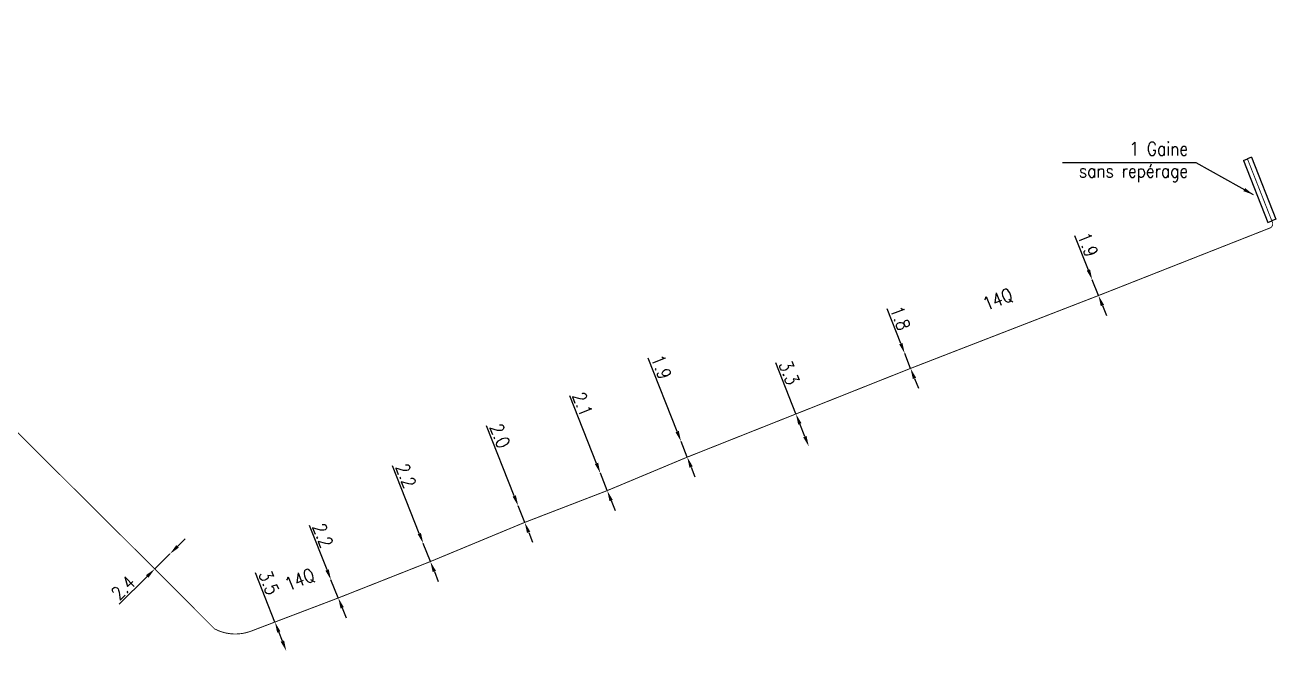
# Model space of a CAD drawing. Header units: millimetres. Extents: x 79997 to 81000, y 143376 to 144000.
# Drawn here: x 80137.5 to 80278.3, y 143522.1 to 143592.6 of the extents above; entities that cross this region are included whole.
import ezdxf

# ---------------------------------------------------------------- set-up
doc = ezdxf.new("R2010")
doc.units = ezdxf.units.MM
doc.header["$PDMODE"] = 34
doc.linetypes.add('S_SIGNAL', pattern=[10, 4, -1.5, 0, -1.5, 0, -1.5, 0, -1.5])
doc.linetypes.add('S_ST', pattern=[14, 8, -1.5, 0, -1.5, 0, -1.5, 0, -1.5])
doc.layers.get('DEFPOINTS').update_dxf_attribs({"linetype": 'CONTINUOUS'})
doc.layers.add('S_100', color=5, linetype='S_SIGNAL')
doc.layers.add('S_400', color=7, linetype='CONTINUOUS')
doc.styles.get("Standard").update_dxf_attribs({"font": 'romans.shx', "width": 0.85})
doc.dimstyles.get("Standard").update_dxf_attribs({"dimtxt": 1.5, "dimasz": 1.2, "dimexe": 0.625, "dimexo": 0.625, "dimgap": 0.25, "dimtad": 1, "dimdec": 1, "dimzin": 0, "dimdsep": 46, "dimtxsty": 'Standard', "dimcen": -0.5, "dimadec": 0, "dimazin": 0, "dimtfac": 1, "dimtdec": 1, "dimtmove": 0, "dimatfit": 3, "dimfxl": 0, "dimtolj": 1, "dimtzin": 0, "dimarcsym": 0})

# ---------------------------------------------------------------- blocks, each defined once
blk = doc.blocks.new('*D124')
at = {"layer": 'DEFPOINTS', "color": 0, "linetype": 'Continuous', "transparency": 16777216}
for p in [(80153.79, 143533.02), (80153.79, 143533.02), (80152.08, 143531.33)]:
    blk.add_point(p, dxfattribs=at)
at = {"layer": 'S_100', "color": 0, "linetype": 'Continuous', "lineweight": -2, "transparency": 16777216}
for p, q in [((80154.64, 143533.86), (80155.49, 143534.71)), ((80153.79, 143533.02), (80152.08, 143531.33)), ((80151.23, 143530.48), (80148.08, 143527.36))]:
    blk.add_line(p, q, dxfattribs=at)
at = {"layer": 'S_100', "color": 0, "linetype": 'Continuous', "transparency": 16777216}
for points in [[(80154.5, 143534), (80154.78, 143533.72), (80153.79, 143533.02)], [(80151.09, 143530.63), (80151.37, 143530.34), (80152.08, 143531.33)]]:
    blk.add_solid(points, dxfattribs=at)
at = {"layer": 'S_100', "color": 0, "linetype": 'Continuous', "transparency": 16777216, "insert": (80148.53, 143529.21), "char_height": 1.5, "attachment_point": 5, "rotation": 44.7224}
blk.add_mtext('\\A1;2.4', dxfattribs=at)
blk = doc.blocks.new('*D125')
at = {"layer": 'DEFPOINTS', "color": 0, "linetype": 'Continuous', "transparency": 16777216}
for p in [(80165.61, 143525.35), (80166.89, 143522.09), (80166.89, 143522.09)]:
    blk.add_point(p, dxfattribs=at)
at = {"layer": 'S_100', "color": 0, "linetype": 'Continuous', "lineweight": -2, "transparency": 16777216}
for p, q in [((80165.61, 143525.35), (80163.43, 143530.89)), ((80166.45, 143523.21), (80166.05, 143524.23))]:
    blk.add_line(p, q, dxfattribs=at)
at = {"layer": 'S_100', "color": 0, "linetype": 'Continuous', "transparency": 16777216}
for points in [[(80166.23, 143524.3), (80165.86, 143524.16), (80165.61, 143525.35)], [(80166.64, 143523.28), (80166.26, 143523.13), (80166.89, 143522.09)]]:
    blk.add_solid(points, dxfattribs=at)
at = {"layer": 'S_100', "color": 0, "linetype": 'Continuous', "transparency": 16777216, "insert": (80164.94, 143529.78), "char_height": 1.5, "attachment_point": 5, "rotation": 291.4592}
blk.add_mtext('\\A1;3.5', dxfattribs=at)
blk = doc.blocks.new('*D126')
at = {"layer": 'DEFPOINTS', "color": 0, "linetype": 'Continuous', "transparency": 16777216}
for p in [(80171.92, 143530.1), (80171.92, 143530.1), (80172.74, 143528.06)]:
    blk.add_point(p, dxfattribs=at)
at = {"layer": 'S_100', "color": 0, "linetype": 'Continuous', "lineweight": -2, "transparency": 16777216}
for p, q in [((80171.48, 143531.21), (80169.49, 143536.21)), ((80172.74, 143528.06), (80171.92, 143530.1)), ((80173.18, 143526.94), (80173.63, 143525.83))]:
    blk.add_line(p, q, dxfattribs=at)
at = {"layer": 'S_100', "color": 0, "linetype": 'Continuous', "transparency": 16777216}
for points in [[(80171.67, 143531.29), (80171.29, 143531.14), (80171.92, 143530.1)], [(80173.37, 143527.02), (80173, 143526.87), (80172.74, 143528.06)]]:
    blk.add_solid(points, dxfattribs=at)
at = {"layer": 'S_100', "color": 0, "linetype": 'Continuous', "transparency": 16777216, "insert": (80171, 143535.11), "char_height": 1.5, "attachment_point": 5, "rotation": 291.7354}
blk.add_mtext('\\A1;2.2', dxfattribs=at)
blk = doc.blocks.new('*D127')
at = {"layer": 'DEFPOINTS', "color": 0, "linetype": 'Continuous', "transparency": 16777216}
for p in [(80182.31, 143534.2), (80182.31, 143534.2), (80183.11, 143532.16)]:
    blk.add_point(p, dxfattribs=at)
at = {"layer": 'S_100', "color": 0, "linetype": 'Continuous', "lineweight": -2, "transparency": 16777216}
for p, q in [((80181.86, 143535.32), (80178.85, 143542.94)), ((80183.11, 143532.16), (80182.31, 143534.2)), ((80183.56, 143531.04), (80184, 143529.93))]:
    blk.add_line(p, q, dxfattribs=at)
at = {"layer": 'S_100', "color": 0, "linetype": 'Continuous', "transparency": 16777216}
for points in [[(80182.05, 143535.39), (80181.68, 143535.25), (80182.31, 143534.2)], [(80183.74, 143531.12), (80183.37, 143530.97), (80183.11, 143532.16)]]:
    blk.add_solid(points, dxfattribs=at)
at = {"layer": 'S_100', "color": 0, "linetype": 'Continuous', "transparency": 16777216, "insert": (80180.36, 143541.83), "char_height": 1.5, "attachment_point": 5, "rotation": 291.5913}
blk.add_mtext('\\A1;2.2', dxfattribs=at)
blk = doc.blocks.new('*D128')
at = {"layer": 'DEFPOINTS', "color": 0, "linetype": 'Continuous', "transparency": 16777216}
for p in [(80193, 143538.43), (80193, 143538.43), (80193.73, 143536.57)]:
    blk.add_point(p, dxfattribs=at)
at = {"layer": 'S_100', "color": 0, "linetype": 'Continuous', "lineweight": -2, "transparency": 16777216}
for p, q in [((80192.56, 143539.55), (80189.44, 143547.44)), ((80193.73, 143536.57), (80193, 143538.43)), ((80194.18, 143535.45), (80194.62, 143534.34))]:
    blk.add_line(p, q, dxfattribs=at)
at = {"layer": 'S_100', "color": 0, "linetype": 'Continuous', "transparency": 16777216}
for points in [[(80192.74, 143539.62), (80192.37, 143539.47), (80193, 143538.43)], [(80194.36, 143535.53), (80193.99, 143535.38), (80193.73, 143536.57)]]:
    blk.add_solid(points, dxfattribs=at)
at = {"layer": 'S_100', "color": 0, "linetype": 'Continuous', "transparency": 16777216, "insert": (80190.95, 143546.33), "char_height": 1.5, "attachment_point": 5, "rotation": 291.5587}
blk.add_mtext('\\A1;2.0', dxfattribs=at)
blk = doc.blocks.new('*D129')
at = {"layer": 'DEFPOINTS', "color": 0, "linetype": 'Continuous', "transparency": 16777216}
for p in [(80202.25, 143542.1), (80202.25, 143542.1), (80203.02, 143540.15)]:
    blk.add_point(p, dxfattribs=at)
at = {"layer": 'S_100', "color": 0, "linetype": 'Continuous', "lineweight": -2, "transparency": 16777216}
for p, q in [((80201.81, 143543.21), (80198.81, 143550.82)), ((80203.02, 143540.15), (80202.25, 143542.1)), ((80203.46, 143539.03), (80203.91, 143537.91))]:
    blk.add_line(p, q, dxfattribs=at)
at = {"layer": 'S_100', "color": 0, "linetype": 'Continuous', "transparency": 16777216}
for points in [[(80202, 143543.29), (80201.63, 143543.14), (80202.25, 143542.1)], [(80203.65, 143539.1), (80203.28, 143538.96), (80203.02, 143540.15)]]:
    blk.add_solid(points, dxfattribs=at)
at = {"layer": 'S_100', "color": 0, "linetype": 'Continuous', "transparency": 16777216, "insert": (80200.25, 143549.88), "char_height": 1.5, "attachment_point": 5, "rotation": 291.5493}
blk.add_mtext('\\A1;2.1', dxfattribs=at)
blk = doc.blocks.new('*D130')
at = {"layer": 'DEFPOINTS', "color": 0, "linetype": 'Continuous', "transparency": 16777216}
for p in [(80211.33, 143545.69), (80211.33, 143545.69), (80212.03, 143543.92)]:
    blk.add_point(p, dxfattribs=at)
at = {"layer": 'S_100', "color": 0, "linetype": 'Continuous', "lineweight": -2, "transparency": 16777216}
for p, q in [((80210.89, 143546.8), (80207.65, 143555.06)), ((80212.03, 143543.92), (80211.33, 143545.69)), ((80212.46, 143542.8), (80212.9, 143541.69))]:
    blk.add_line(p, q, dxfattribs=at)
at = {"layer": 'S_100', "color": 0, "linetype": 'Continuous', "transparency": 16777216}
for points in [[(80211.08, 143546.88), (80210.71, 143546.73), (80211.33, 143545.69)], [(80212.65, 143542.88), (80212.28, 143542.73), (80212.03, 143543.92)]]:
    blk.add_solid(points, dxfattribs=at)
at = {"layer": 'S_100', "color": 0, "linetype": 'Continuous', "transparency": 16777216, "insert": (80209.11, 143554.06), "char_height": 1.5, "attachment_point": 5, "rotation": 291.4644}
blk.add_mtext('\\A1;1.9', dxfattribs=at)
blk = doc.blocks.new('*D131')
at = {"layer": 'DEFPOINTS', "color": 0, "linetype": 'Continuous', "transparency": 16777216}
for p in [(80224.27, 143548.78), (80225.72, 143545.12), (80225.72, 143545.12)]:
    blk.add_point(p, dxfattribs=at)
at = {"layer": 'S_100', "color": 0, "linetype": 'Continuous', "lineweight": -2, "transparency": 16777216}
for p, q in [((80224.27, 143548.78), (80221.99, 143554.53)), ((80225.28, 143546.23), (80224.71, 143547.66))]:
    blk.add_line(p, q, dxfattribs=at)
at = {"layer": 'S_100', "color": 0, "linetype": 'Continuous', "transparency": 16777216}
for points in [[(80224.89, 143547.74), (80224.52, 143547.59), (80224.27, 143548.78)], [(80225.46, 143546.31), (80225.09, 143546.16), (80225.72, 143545.12)]]:
    blk.add_solid(points, dxfattribs=at)
at = {"layer": 'S_100', "color": 0, "linetype": 'Continuous', "transparency": 16777216, "insert": (80223.5, 143553.42), "char_height": 1.5, "attachment_point": 5, "rotation": 291.6306}
blk.add_mtext('\\A1;3.3', dxfattribs=at)
blk = doc.blocks.new('*D132')
at = {"layer": 'DEFPOINTS', "color": 0, "linetype": 'Continuous', "transparency": 16777216}
for p in [(80236.52, 143555.58), (80236.52, 143555.58), (80237.17, 143553.91)]:
    blk.add_point(p, dxfattribs=at)
at = {"layer": 'S_100', "color": 0, "linetype": 'Continuous', "lineweight": -2, "transparency": 16777216}
for p, q in [((80236.08, 143556.7), (80234.55, 143560.6)), ((80237.17, 143553.91), (80236.52, 143555.58)), ((80237.61, 143552.79), (80238.05, 143551.67))]:
    blk.add_line(p, q, dxfattribs=at)
at = {"layer": 'S_100', "color": 0, "linetype": 'Continuous', "transparency": 16777216}
for points in [[(80236.26, 143556.77), (80235.89, 143556.63), (80236.52, 143555.58)], [(80237.8, 143552.86), (80237.43, 143552.72), (80237.17, 143553.91)]]:
    blk.add_solid(points, dxfattribs=at)
at = {"layer": 'S_100', "color": 0, "linetype": 'Continuous', "transparency": 16777216, "insert": (80236.02, 143559.57), "char_height": 1.5, "attachment_point": 5, "rotation": 291.4277}
blk.add_mtext('\\A1;1.8', dxfattribs=at)
blk = doc.blocks.new('*D133')
at = {"layer": 'DEFPOINTS', "color": 0, "linetype": 'Continuous', "transparency": 16777216}
for p in [(80257.63, 143563.88), (80257.63, 143563.88), (80258.33, 143562.11)]:
    blk.add_point(p, dxfattribs=at)
at = {"layer": 'S_100', "color": 0, "linetype": 'Continuous', "lineweight": -2, "transparency": 16777216}
for p, q in [((80257.19, 143564.99), (80255.67, 143568.83)), ((80258.33, 143562.11), (80257.63, 143563.88)), ((80258.78, 143561), (80259.22, 143559.88))]:
    blk.add_line(p, q, dxfattribs=at)
at = {"layer": 'S_100', "color": 0, "linetype": 'Continuous', "transparency": 16777216}
for points in [[(80257.38, 143565.07), (80257.01, 143564.92), (80257.63, 143563.88)], [(80258.96, 143561.07), (80258.59, 143560.92), (80258.33, 143562.11)]]:
    blk.add_solid(points, dxfattribs=at)
at = {"layer": 'S_100', "color": 0, "linetype": 'Continuous', "transparency": 16777216, "insert": (80257.14, 143567.84), "char_height": 1.5, "attachment_point": 5, "rotation": 291.63}
blk.add_mtext('\\A1;1.9', dxfattribs=at)

msp = doc.modelspace()

# ---------------------------------------------------------------- linework, layer by layer
at = {"layer": 'S_100', "linetype": 'S_ST', "const_width": 0.1, "flags": 128}
msp.add_lwpolyline([(80275.1, 143577.51), (80277.91, 143570.37, -0.414049), (80277.63, 143569.72), (80258.42, 143562.15), (80237.17, 143553.91), (80224.27, 143548.78), (80212.03, 143543.92), (80203.02, 143540.15), (80193.73, 143536.57), (80183.11, 143532.16), (80172.74, 143528.06), (80165.61, 143525.35), (80162.86, 143524.3, -0.210706), (80158.81, 143524.58), (80152.08, 143531.33), (80129.51, 143553.78), (80111.64, 143570.57), (80105.46, 143576.49, -0.320208), (80104.41, 143582.03), (80106.23, 143589.9), (80106.94, 143592.53)], format="xyb", dxfattribs=at)
at = {"layer": 'S_400', "color": 7, "linetype": 'CONTINUOUS'}
for p, q in [((80274.64, 143577.32), (80275.1, 143577.5)), ((80274.64, 143577.32), (80277.38, 143570.34)), ((80275.57, 143577.69), (80275.1, 143577.5)), ((80275.57, 143577.69), (80278.31, 143570.71)), ((80277.38, 143570.34), (80277.85, 143570.53)), ((80278.31, 143570.71), (80277.85, 143570.53))]:
    msp.add_line(p, q, dxfattribs=at)

# ---------------------------------------------------------------- texts
at = {"layer": 'S_100', "linetype": 'Continuous', "width": 0.85}
for rotation, p in [(21.63, (80245.69, 143560.38)), (21.5182, (80167.09, 143528.83))]:
    msp.add_text('14Q', height=1.5, rotation=rotation, dxfattribs=at).set_placement(p)
at = {"layer": 'S_400', "linetype": 'Continuous', "insert": (80268.42, 143574.9), "char_height": 1.5, "attachment_point": 9}
msp.add_mtext('\\A1;1 Gaine\\Psans repérage', dxfattribs=at)

# ---------------------------------------------------------------- dimensions: what is measured, and where the dimension line sits
at = {"layer": 'S_100', "linetype": 'Continuous'}
for base, p1, p2, angle, picture, middle in [((80257.63, 143563.88), (80258.33, 143562.11), (80257.63, 143563.88), 291.63, '*D133', (80256.21, 143567.47)), ((80236.52, 143555.58), (80237.17, 143553.91), (80236.52, 143555.58), 291.4277, '*D132', (80235.09, 143559.21)), ((80211.33, 143545.69), (80212.03, 143543.92), (80211.33, 143545.69), 291.4644, '*D130', (80208.18, 143553.69)), ((80202.25, 143542.1), (80203.02, 143540.15), (80202.25, 143542.1), 291.5493, '*D129', (80199.32, 143549.52)), ((80193, 143538.43), (80193.73, 143536.57), (80193, 143538.43), 291.5587, '*D128', (80190.02, 143545.97)), ((80182.31, 143534.2), (80183.11, 143532.16), (80182.31, 143534.2), 291.5913, '*D127', (80179.43, 143541.46)), ((80171.92, 143530.1), (80172.74, 143528.06), (80171.92, 143530.1), 291.7354, '*D126', (80170.07, 143534.74)), ((80153.79, 143533.02), (80152.08, 143531.33), (80153.79, 143533.02), 224.7224, '*D124', (80149.23, 143528.5)), ((80166.89, 143522.09), (80165.61, 143525.35), (80166.89, 143522.09), 111.4592, '*D125', (80164.01, 143529.42))]:
    dim = msp.add_linear_dim(base=base, p1=p1, p2=p2, angle=angle, dimstyle='Standard', dxfattribs=at)
    dim.commit()
    dim.dimension.update_dxf_attribs({"geometry": picture, "text_midpoint": middle, "dimtype": 160})
dim = msp.add_linear_dim(base=(80225.72, 143545.12), p1=(80224.27, 143548.78), p2=(80225.72, 143545.12), angle=111.6306, text='3.3', dimstyle='Standard', dxfattribs=at)
dim.commit()
dim.dimension.update_dxf_attribs({"geometry": '*D131', "text_midpoint": (80222.57, 143553.05), "dimtype": 160})

# ---------------------------------------------------------------- leaders
at = {"layer": 'S_400', "linetype": 'Continuous', "annotation_type": 0, "has_hookline": 1, "hookline_direction": 1, "text_width": 13.6}
msp.add_leader([(80275.79, 143573.46), (80269.32, 143577.06), (80268.12, 143577.06)], dimstyle='Standard', override={"dimgap": 0.25, "dimtad": 1}, dxfattribs=at)

doc.saveas('drawing.dxf')
